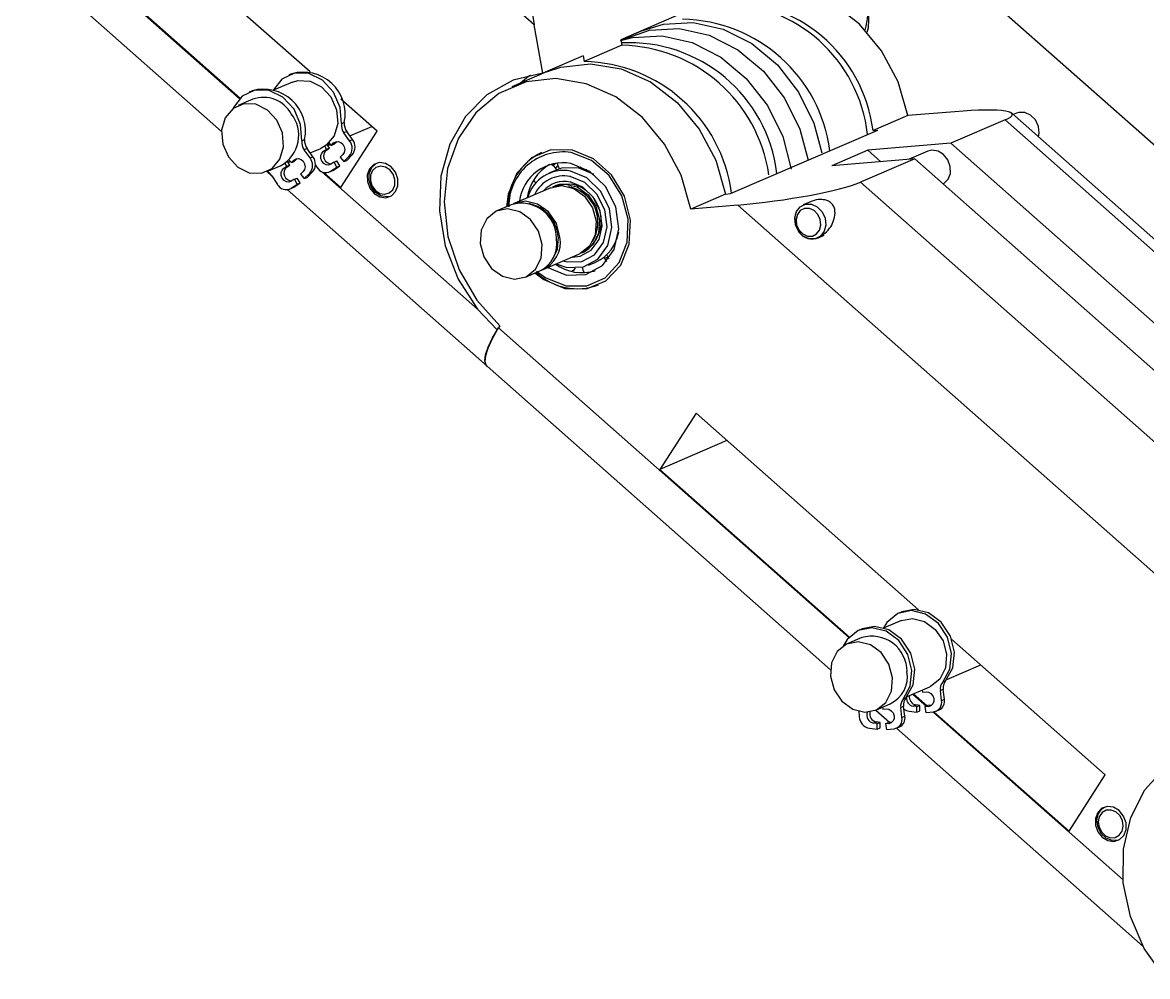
# Model space of a CAD drawing. Header units: inches. Extents: x 0.01 to 9.3, y 0 to 8.23.
# Drawn here: x 1.655 to 3.411, y 3.115 to 4.604 of the extents above; entities that cross this region are included whole.
import ezdxf

# ---------------------------------------------------------------- set-up
doc = ezdxf.new("R2010")
doc.units = ezdxf.units.IN
doc.header["$MEASUREMENT"] = 0

msp = doc.modelspace()

# ---------------------------------------------------------------- linework, layer by layer
at = {"color": 7, "linetype": 'Continuous', "lineweight": 25}
for p, q in [((2.4533, 4.6006), (1.9597, 5.0371)), ((2.1038, 4.5269), (1.8942, 4.7122)), ((1.6658, 4.6988), (1.9653, 4.4339)), ((3.9632, 3.9334), (3.1448, 4.6571)), ((1.8376, 4.6244), (1.9943, 4.4859)), ((2.6836, 4.6181), (2.5888, 4.5772)), ((2.4668, 4.5248), (2.4533, 4.6006)), ((2.6231, 4.5916), (2.6012, 4.5822)), ((2.5903, 4.5685), (2.5316, 4.5432)), ((2.5888, 4.5772), (2.5903, 4.5685)), ((2.53, 4.552), (2.4668, 4.5248)), ((2.53, 4.552), (2.5316, 4.5432)), ((2.0751, 4.5241), (2.0705, 4.5222)), ((2.4726, 4.5269), (2.4184, 4.5036)), ((2.0132, 4.4975), (2.0087, 4.4956)), ((2.0761, 4.511), (2.0477, 4.4988)), ((2.0142, 4.4843), (1.9916, 4.4746)), ((2.2084, 4.4344), (2.1517, 4.4845)), ((3.1104, 4.4649), (3.0368, 4.4587)), ((3.8763, 3.8635), (3.199, 4.4624)), ((3.2066, 4.4626), (3.2014, 4.4604)), ((2.1525, 4.4463), (2.157, 4.4482)), ((3.0368, 4.4587), (2.9826, 4.4354)), ((3.1887, 4.4519), (3.104, 4.4155)), ((3.8448, 3.8718), (3.1887, 4.4519)), ((2.1518, 4.3466), (2.2084, 4.4344)), ((2.1608, 4.4339), (2.1563, 4.4319)), ((2.1654, 4.4193), (2.1563, 4.4319)), ((2.1699, 4.4212), (2.1608, 4.4339)), ((2.1657, 4.4271), (2.2, 4.4418)), ((2.7599, 4.3369), (2.9902, 4.436)), ((2.9826, 4.4354), (2.9902, 4.436)), ((2.0906, 4.4196), (2.0951, 4.4216)), ((2.1292, 4.4062), (2.1265, 4.4108)), ((2.1338, 4.4081), (2.1305, 4.4138)), ((2.1341, 4.4147), (2.1311, 4.4126)), ((2.1313, 4.4123), (2.1348, 4.4138)), ((2.133, 4.4161), (2.1363, 4.4119)), ((2.1363, 4.4119), (2.1404, 4.416)), ((2.1363, 4.4119), (2.1408, 4.4139)), ((2.1404, 4.416), (2.1449, 4.4179)), ((2.1408, 4.4139), (2.1449, 4.4179)), ((2.1449, 4.4179), (2.1453, 4.4183)), ((2.1453, 4.4183), (2.1455, 4.4184)), ((2.1654, 4.4193), (2.1699, 4.4212)), ((3.104, 4.4155), (2.9746, 4.4046)), ((3.7601, 3.8353), (3.104, 4.4155)), ((2.0785, 4.3893), (2.0831, 4.3913)), ((2.079, 4.3872), (2.0831, 4.3913)), ((2.0831, 4.3913), (2.0835, 4.3917)), ((2.0835, 4.3917), (2.0836, 4.3917)), ((2.099, 4.4073), (2.0944, 4.4053)), ((2.1035, 4.3927), (2.0944, 4.4053)), ((2.108, 4.3946), (2.099, 4.4073)), ((2.1035, 4.3927), (2.108, 4.3946)), ((2.1038, 4.4004), (2.1206, 4.4076)), ((2.1245, 4.4031), (2.1292, 4.4062)), ((2.1245, 4.4031), (2.129, 4.405)), ((2.129, 4.405), (2.1338, 4.4081)), ((2.1292, 4.4062), (2.1338, 4.4081)), ((2.1548, 4.398), (2.1507, 4.3939)), ((2.1507, 4.3939), (2.1563, 4.387)), ((2.1563, 4.387), (2.1649, 4.3955)), ((2.1608, 4.3889), (2.1694, 4.3975)), ((2.1694, 4.3975), (2.1649, 4.3955)), ((2.9746, 4.4046), (2.9182, 4.3803)), ((3.0476, 4.3912), (2.9182, 4.3803)), ((3.0476, 4.3912), (2.9629, 4.3547)), ((2.9746, 4.4046), (2.9948, 4.3867)), ((3.0683, 4.4031), (3.0389, 4.3905)), ((3.7036, 3.8111), (3.0476, 4.3912)), ((2.0361, 4.3713), (2.0587, 4.381)), ((2.0626, 4.3765), (2.0674, 4.3796)), ((2.0626, 4.3765), (2.0671, 4.3784)), ((2.0674, 4.3796), (2.0647, 4.3842)), ((2.0671, 4.3784), (2.0719, 4.3815)), ((2.0674, 4.3796), (2.0719, 4.3815)), ((2.0719, 4.3815), (2.0686, 4.3871)), ((2.0692, 4.386), (2.0722, 4.388)), ((2.0695, 4.3856), (2.0729, 4.3871)), ((2.0711, 4.3894), (2.0744, 4.3853)), ((2.0744, 4.3853), (2.0785, 4.3893)), ((2.0744, 4.3853), (2.079, 4.3872)), ((2.112, 4.3818), (2.1144, 4.3781)), ((2.1355, 4.3718), (2.1455, 4.3783)), ((2.1355, 4.3718), (2.14, 4.3737)), ((2.141, 4.386), (2.1362, 4.3829)), ((2.14, 4.3737), (2.1381, 4.3727)), ((2.14, 4.3737), (2.15, 4.3802)), ((2.141, 4.386), (2.1455, 4.388)), ((2.1455, 4.3783), (2.141, 4.386)), ((2.15, 4.3802), (2.1455, 4.388)), ((2.1455, 4.3783), (2.15, 4.3802)), ((2.1563, 4.387), (2.1608, 4.3889)), ((2.4882, 4.3738), (2.4765, 4.3687)), ((2.4904, 4.381), (2.4872, 4.377)), ((2.5469, 4.367), (2.522, 4.3772)), ((2.5253, 4.3765), (2.5268, 4.379)), ((2.5347, 4.3751), (2.5351, 4.3732)), ((2.0361, 4.3713), (2.0441, 4.3643)), ((2.044, 4.3645), (2.0525, 4.3514)), ((2.0791, 4.3594), (2.0743, 4.3563)), ((2.0791, 4.3594), (2.0836, 4.3613)), ((2.0836, 4.3516), (2.0791, 4.3594)), ((2.0881, 4.3536), (2.0836, 4.3613)), ((2.093, 4.3714), (2.0889, 4.3673)), ((2.0889, 4.3673), (2.0944, 4.3604)), ((2.0944, 4.3604), (2.103, 4.3689)), ((2.0944, 4.3604), (2.0989, 4.3623)), ((2.0989, 4.3623), (2.1075, 4.3708)), ((2.1075, 4.3708), (2.103, 4.3689)), ((2.1252, 4.3701), (2.1518, 4.3466)), ((2.1336, 4.3707), (2.1381, 4.3727)), ((2.068, 4.3432), (2.3799, 4.0673)), ((2.0717, 4.3441), (2.0762, 4.3461)), ((2.0736, 4.3451), (2.0836, 4.3516)), ((2.0736, 4.3451), (2.0782, 4.3471)), ((2.0782, 4.3471), (2.0762, 4.3461)), ((2.0782, 4.3471), (2.0881, 4.3536)), ((2.0836, 4.3516), (2.0881, 4.3536)), ((2.4797, 4.3462), (2.4232, 4.3219)), ((2.4872, 4.3495), (2.4851, 4.3486)), ((2.9629, 4.3547), (3.6189, 3.7746)), ((2.4458, 4.3372), (2.4435, 4.3357)), ((2.7522, 4.3363), (2.698, 4.3129)), ((2.7522, 4.3363), (2.7599, 4.3369)), ((2.8848, 4.3241), (2.8735, 4.3193)), ((2.4178, 4.3196), (2.3952, 4.3099)), ((2.7716, 4.3191), (2.698, 4.3129)), ((3.59, 3.5954), (2.7716, 4.3191)), ((2.8957, 4.2676), (2.9064, 4.2722)), ((2.5838, 4.2666), (2.5825, 4.2664)), ((2.4677, 4.2186), (2.5242, 4.2429)), ((2.5296, 4.2452), (2.5317, 4.2461)), ((2.5638, 4.2364), (2.5688, 4.2382)), ((2.4397, 4.2066), (2.4623, 4.2163)), ((2.5383, 4.2251), (2.55, 4.2301)), ((2.365, 4.1565), (2.3959, 4.124)), ((2.4001, 4.1306), (2.398, 4.1273)), ((2.3799, 4.0673), (2.9161, 3.5932)), ((2.7062, 3.9942), (2.6496, 3.9064)), ((3.0533, 3.6872), (2.7062, 3.9942)), ((2.7544, 3.9515), (2.6496, 3.9064)), ((2.6496, 3.9064), (2.9456, 3.6446)), ((3.0274, 3.684), (3.0229, 3.682)), ((2.9655, 3.6574), (2.961, 3.6554)), ((3.0268, 3.6703), (2.9998, 3.6587)), ((2.9649, 3.6436), (2.9424, 3.6339)), ((3.3451, 3.4292), (3.1052, 3.6414)), ((3.0975, 3.5782), (3.1507, 3.6011)), ((3.0356, 3.5516), (3.0713, 3.5669)), ((3.0913, 3.5743), (3.0959, 3.5762)), ((3.0295, 3.5476), (3.034, 3.5496)), ((3.0458, 3.556), (3.067, 3.5372)), ((3.0591, 3.5617), (3.0596, 3.5585)), ((3.0596, 3.5585), (3.0653, 3.559)), ((3.0922, 3.5629), (3.0877, 3.561)), ((3.0895, 3.5456), (3.0877, 3.561)), ((3.094, 3.5476), (3.0922, 3.5629)), ((2.9868, 3.5306), (3.0094, 3.5403)), ((2.9869, 3.5306), (3.0087, 3.5113)), ((2.9972, 3.535), (2.9977, 3.5319)), ((2.9977, 3.5319), (3.0035, 3.5324)), ((3.0303, 3.5363), (3.0258, 3.5343)), ((3.0276, 3.519), (3.0258, 3.5343)), ((3.0321, 3.521), (3.0303, 3.5363)), ((3.0451, 3.5367), (3.0496, 3.5386)), ((3.0509, 3.536), (3.0451, 3.5367)), ((3.0554, 3.5379), (3.0496, 3.5386)), ((3.0509, 3.536), (3.0554, 3.5379)), ((3.0511, 3.5273), (3.0509, 3.536)), ((3.0556, 3.5292), (3.0554, 3.5379)), ((3.0636, 3.5358), (3.0682, 3.5377)), ((3.0694, 3.5362), (3.0636, 3.5358)), ((3.0636, 3.5358), (3.0652, 3.527)), ((3.0739, 3.5382), (3.0682, 3.5377)), ((3.0694, 3.5362), (3.0739, 3.5382)), ((3.0741, 3.5382), (3.0739, 3.5382)), ((3.0812, 3.529), (3.0857, 3.5309)), ((3.0895, 3.5456), (3.094, 3.5476)), ((2.9604, 3.5286), (2.9611, 3.5203)), ((3.0276, 3.519), (3.0321, 3.521)), ((3.0389, 3.5287), (3.0511, 3.5273)), ((3.0511, 3.5273), (3.0556, 3.5292)), ((3.0652, 3.527), (3.0772, 3.528)), ((3.0775, 3.528), (3.2885, 3.3414)), ((2.977, 3.5021), (2.9892, 3.5006)), ((2.9832, 3.5101), (2.9877, 3.512)), ((2.989, 3.5094), (2.9832, 3.5101)), ((2.9935, 3.5113), (2.9877, 3.512)), ((2.989, 3.5094), (2.9935, 3.5113)), ((2.9892, 3.5006), (2.989, 3.5094)), ((2.9892, 3.5006), (2.9937, 3.5026)), ((2.9937, 3.5026), (2.9935, 3.5113)), ((3.0018, 3.5091), (3.0063, 3.5111)), ((3.0075, 3.5096), (3.0018, 3.5091)), ((3.0018, 3.5091), (3.0033, 3.5004)), ((3.0033, 3.5004), (3.0153, 3.5013)), ((3.012, 3.5115), (3.0063, 3.5111)), ((3.0075, 3.5096), (3.012, 3.5115)), ((3.0122, 3.5116), (3.012, 3.5115)), ((3.019, 3.5022), (3.4043, 3.1615)), ((3.0193, 3.5023), (3.0238, 3.5043)), ((3.2885, 3.3414), (3.3451, 3.4292))]:
    msp.add_line(p, q, dxfattribs=at)
at = {"color": 8, "linetype": 'Continuous', "lineweight": 25}
for p, q in [((1.6546, 4.7846), (1.9935, 4.485)), ((2.1119, 4.3803), (2.1144, 4.3781)), ((2.1222, 4.3711), (2.365, 4.1565)), ((2.398, 4.1273), (2.9448, 3.6438)), ((3.0446, 3.5555), (3.0659, 3.5367)), ((3.0759, 3.5279), (3.3728, 3.2653))]:
    msp.add_line(p, q, dxfattribs=at)
at = {"color": 7, "linetype": 'Continuous', "lineweight": 25, "flags": 128}
for points in [[(2.9734, 4.589), (2.9752, 4.5959), (2.9772, 4.6334), (2.9676, 4.671), (2.9474, 4.7043), (2.9192, 4.7293), (2.8864, 4.7428), (2.8528, 4.7434), (2.8226, 4.7308), (2.7993, 4.7067)], [(3.0368, 4.4587), (3.0216, 4.5114), (2.9959, 4.5601), (2.9612, 4.6017), (2.9196, 4.6337), (2.8737, 4.6544), (2.826, 4.6623), (2.7796, 4.657), (2.7572, 4.6493)], [(2.6231, 4.5916), (2.6556, 4.6016), (2.7018, 4.604), (2.7486, 4.5936), (2.7933, 4.5711), (2.8332, 4.5378), (2.8661, 4.4956), (2.8901, 4.447), (2.9027, 4.4005)], [(2.5881, 4.5759), (2.5907, 4.5773), (2.6337, 4.5922), (2.6799, 4.5946), (2.7267, 4.5842), (2.7714, 4.5617), (2.8113, 4.5284), (2.8442, 4.4862), (2.8682, 4.4375), (2.8812, 4.3891)], [(2.5881, 4.5759), (2.607, 4.5807), (2.6532, 4.5831), (2.7, 4.5727), (2.7447, 4.5502), (2.7847, 4.5169), (2.8176, 4.4747), (2.8415, 4.4261), (2.8549, 4.375)], [(2.4726, 4.5269), (2.495, 4.5346), (2.5415, 4.5398), (2.5891, 4.5319), (2.6351, 4.5113), (2.6767, 4.4792), (2.7113, 4.4376), (2.737, 4.389), (2.7522, 4.3363)], [(2.1525, 4.4463), (2.1507, 4.4716), (2.1404, 4.4954), (2.1232, 4.514), (2.1017, 4.5244), (2.0794, 4.525), (2.0597, 4.5156), (2.0465, 4.4991)], [(2.4668, 4.5248), (2.4208, 4.5143), (2.3798, 4.4913), (2.3461, 4.4572), (2.3217, 4.414), (2.3079, 4.364), (2.3055, 4.3101), (2.3147, 4.2555), (2.3349, 4.2033), (2.365, 4.1565)], [(2.698, 4.3129), (2.6828, 4.3657), (2.6571, 4.4143), (2.6224, 4.4559), (2.5809, 4.488), (2.5349, 4.5086), (2.4872, 4.5165), (2.4408, 4.5113), (2.3984, 4.4932), (2.3625, 4.4633), (2.3352, 4.4235), (2.3183, 4.3761), (2.3128, 4.3239), (2.3188, 4.2701), (2.3362, 4.218), (2.3639, 4.1705), (2.4001, 4.1306)], [(2.4479, 4.5221), (2.4444, 4.5196), (2.4322, 4.5095)], [(2.0906, 4.4196), (2.0889, 4.445), (2.0786, 4.4688), (2.0613, 4.4874), (2.0398, 4.4978), (2.0175, 4.4984), (1.9978, 4.489), (1.984, 4.4712), (1.9833, 4.4698)], [(2.0761, 4.511), (2.0846, 4.5136), (2.1035, 4.5127), (2.1216, 4.5037), (2.1362, 4.488), (2.145, 4.4679), (2.1467, 4.4465), (2.141, 4.427), (2.1289, 4.4125), (2.1206, 4.4076)], [(2.0517, 4.4517), (2.0372, 4.4674), (2.0191, 4.4764), (2.0001, 4.4772), (1.9833, 4.4698), (1.9712, 4.4552), (1.9655, 4.4358), (1.9672, 4.4144), (1.976, 4.3943), (1.9906, 4.3785), (2.0087, 4.3696), (2.0276, 4.3687), (2.0444, 4.3761), (2.0566, 4.3907), (2.0622, 4.4101), (2.0605, 4.4316), (2.0517, 4.4517)], [(3.241, 4.4254), (3.242, 4.4313), (3.2408, 4.442), (3.2361, 4.4519), (3.2286, 4.4595), (3.2195, 4.4637), (3.2101, 4.4637), (3.2066, 4.4626)], [(2.1404, 4.416), (2.1437, 4.418), (2.1476, 4.4183), (2.1514, 4.4169), (2.1547, 4.414), (2.1569, 4.41), (2.1577, 4.4056), (2.157, 4.4014), (2.1548, 4.398)], [(2.0785, 4.3893), (2.0818, 4.3914), (2.0857, 4.3917), (2.0895, 4.3903), (2.0928, 4.3874), (2.0951, 4.3834), (2.0959, 4.379), (2.0951, 4.3747), (2.093, 4.3714)], [(2.1362, 4.3829), (2.1326, 4.3816), (2.1287, 4.3821), (2.125, 4.3842), (2.1221, 4.3876), (2.1205, 4.3919), (2.1204, 4.3963), (2.1218, 4.4003), (2.1245, 4.4031)], [(2.4546, 4.213), (2.4686, 4.2026), (2.5015, 4.189), (2.5351, 4.1885), (2.5653, 4.201), (2.5886, 4.2251), (2.602, 4.2579), (2.604, 4.2953), (2.5944, 4.333), (2.5743, 4.3663), (2.5461, 4.3912), (2.5132, 4.4048), (2.4796, 4.4053), (2.4494, 4.3928), (2.4262, 4.3687), (2.4262, 4.3687)], [(2.4571, 4.2157), (2.4716, 4.2052), (2.5033, 4.1927), (2.5356, 4.1928), (2.5644, 4.2055), (2.5864, 4.2292), (2.5988, 4.261), (2.6002, 4.2972), (2.5904, 4.3333), (2.5706, 4.3651), (2.5432, 4.3886), (2.5114, 4.4011), (2.5114, 4.4011)], [(3.0918, 4.352), (3.093, 4.3527), (3.0997, 4.3593), (3.1033, 4.3686), (3.1032, 4.3792), (3.0995, 4.3896), (3.0928, 4.398), (3.084, 4.4033), (3.0745, 4.4046), (3.0683, 4.4031)], [(2.0743, 4.3563), (2.0707, 4.355), (2.0668, 4.3554), (2.0631, 4.3576), (2.0602, 4.361), (2.0586, 4.3653), (2.0585, 4.3697), (2.0599, 4.3736), (2.0626, 4.3765)], [(2.1966, 4.3759), (2.193, 4.3665), (2.1931, 4.3559), (2.1968, 4.3456), (2.2035, 4.3371), (2.2123, 4.3318), (2.2218, 4.3305), (2.2305, 4.3334), (2.2372, 4.34), (2.2408, 4.3493), (2.2407, 4.3599), (2.2371, 4.3702), (2.2303, 4.3787), (2.2215, 4.384), (2.212, 4.3853), (2.2033, 4.3825), (2.1966, 4.3759)], [(2.2294, 4.3327), (2.2238, 4.3317), (2.2143, 4.3334), (2.2057, 4.3389), (2.1991, 4.3476), (2.1958, 4.358), (2.196, 4.3686), (2.1999, 4.3777), (2.2068, 4.3841), (2.2072, 4.3843)], [(2.2328, 4.343), (2.2359, 4.3503), (2.2361, 4.3588), (2.2334, 4.3671), (2.2282, 4.3741), (2.2212, 4.3785), (2.2136, 4.3799), (2.2065, 4.3779), (2.201, 4.3728), (2.1979, 4.3655), (2.1977, 4.357), (2.2004, 4.3487), (2.2057, 4.3418), (2.2126, 4.3373), (2.2202, 4.336), (2.2273, 4.338), (2.2328, 4.343)], [(2.475, 4.2217), (2.504, 4.2098), (2.5342, 4.2106), (2.5603, 4.2246), (2.5784, 4.2496), (2.5856, 4.2818), (2.5809, 4.3163), (2.5651, 4.3478), (2.5404, 4.3716), (2.5107, 4.384), (2.5107, 4.384)], [(2.489, 4.3741), (2.4859, 4.3785), (2.4798, 4.383)], [(2.4877, 4.3846), (2.485, 4.3824), (2.4833, 4.3808)], [(2.522, 4.3772), (2.496, 4.3765), (2.4882, 4.3738)], [(2.4894, 4.3849), (2.4905, 4.3807), (2.4932, 4.3757)], [(2.4262, 4.3687), (2.4127, 4.3359), (2.4102, 4.3163)], [(2.4529, 4.3583), (2.4529, 4.3583), (2.4557, 4.3532)], [(2.4878, 4.2273), (2.5044, 4.2217), (2.5305, 4.2224), (2.5531, 4.2345), (2.5687, 4.2561), (2.5749, 4.2839), (2.5709, 4.3136), (2.5572, 4.3409), (2.5359, 4.3614), (2.5103, 4.3721), (2.5103, 4.3721)], [(2.4984, 4.2318), (2.5048, 4.2302), (2.5279, 4.2309), (2.5479, 4.2416), (2.5617, 4.2607), (2.5673, 4.2853), (2.5637, 4.3117), (2.5515, 4.3359), (2.5327, 4.3541), (2.5099, 4.3636), (2.5099, 4.3636)], [(2.4984, 4.2318), (2.5048, 4.2302), (2.5279, 4.2309), (2.5479, 4.2416), (2.5617, 4.2607), (2.5673, 4.2853), (2.5637, 4.3117), (2.5515, 4.3359), (2.5327, 4.3541), (2.5099, 4.3636), (2.5099, 4.3636)], [(2.4797, 4.3462), (2.4965, 4.3495), (2.5154, 4.345), (2.5323, 4.3328), (2.5445, 4.3148), (2.5503, 4.2937), (2.5487, 4.2727), (2.54, 4.2551), (2.5255, 4.2435), (2.5242, 4.2429)], [(2.4825, 4.3473), (2.4838, 4.348), (2.5019, 4.3518), (2.5208, 4.3473), (2.5377, 4.3351), (2.5499, 4.3171), (2.5557, 4.296), (2.5541, 4.2751), (2.5454, 4.2574), (2.5309, 4.2458), (2.5268, 4.2442)], [(2.5116, 4.3519), (2.4928, 4.3514), (2.4872, 4.3495)], [(2.5126, 4.2379), (2.5253, 4.2393), (2.5427, 4.2487), (2.5547, 4.2653), (2.5596, 4.2868), (2.5565, 4.3098), (2.5459, 4.3309), (2.5294, 4.3468), (2.5096, 4.3551)], [(2.4938, 4.2694), (2.4881, 4.2905), (2.4758, 4.3085), (2.4589, 4.3207), (2.44, 4.3252), (2.4219, 4.3214), (2.4206, 4.3207)], [(2.4658, 4.2573), (2.46, 4.2784), (2.4478, 4.2964), (2.4309, 4.3086), (2.412, 4.3131), (2.3939, 4.3093), (2.3794, 4.2977), (2.3707, 4.2801), (2.3691, 4.2591), (2.3749, 4.238), (2.3871, 4.22), (2.404, 4.2078), (2.4229, 4.2033), (2.441, 4.2072), (2.4555, 4.2188), (2.4642, 4.2364), (2.4658, 4.2573)], [(2.8603, 4.2989), (2.8628, 4.3088), (2.8687, 4.3163), (2.8769, 4.3204), (2.8863, 4.3203), (2.8955, 4.3162), (2.903, 4.3086), (2.9077, 4.2987), (2.9088, 4.2879), (2.9063, 4.2781), (2.9005, 4.2705), (2.8922, 4.2665), (2.8828, 4.2665), (2.8737, 4.2707), (2.8662, 4.2783), (2.8615, 4.2882), (2.8603, 4.2989)], [(2.8623, 4.2966), (2.8633, 4.288), (2.867, 4.2801), (2.873, 4.274), (2.8803, 4.2707), (2.8879, 4.2706), (2.8945, 4.2739), (2.8991, 4.2799), (2.9012, 4.2878), (2.9002, 4.2964), (2.8965, 4.3043), (2.8905, 4.3104), (2.8832, 4.3137), (2.8756, 4.3138), (2.869, 4.3105), (2.8644, 4.3045), (2.8623, 4.2966)], [(2.4907, 4.2694), (2.4892, 4.2498), (2.4826, 4.2354)], [(2.5667, 4.2311), (2.5666, 4.2313), (2.5627, 4.2377)], [(2.5666, 4.2416), (2.5672, 4.2401), (2.5699, 4.235)], [(2.5121, 4.2156), (2.5164, 4.2187), (2.5182, 4.2206)], [(2.5285, 4.2219), (2.5296, 4.2176), (2.5316, 4.2136)], [(2.3799, 4.0673), (2.3785, 4.069), (2.3766, 4.0756), (2.3777, 4.0852), (2.3817, 4.0973), (2.3886, 4.1116), (2.398, 4.1273)], [(2.3959, 4.124), (2.3872, 4.1089), (2.3809, 4.0953), (2.3774, 4.0839), (2.3766, 4.0748), (2.3787, 4.0686), (2.3799, 4.0673)], [(3.0913, 3.5743), (3.1024, 3.5945), (3.105, 3.6191), (3.0988, 3.6442), (3.0846, 3.6657), (3.0647, 3.6804), (3.0424, 3.6858), (3.021, 3.6812), (3.004, 3.6672), (2.9983, 3.658)], [(3.0268, 3.6703), (3.0439, 3.6735), (3.0628, 3.6688), (3.0796, 3.6565), (3.0918, 3.6384), (3.0974, 3.6173), (3.0957, 3.5964), (3.0869, 3.5789), (3.0723, 3.5674), (3.0713, 3.5669)], [(3.0959, 3.5762), (3.1069, 3.5965), (3.1096, 3.6211), (3.1033, 3.6461), (3.0891, 3.6677), (3.0693, 3.6823), (3.0469, 3.6878), (3.0274, 3.684)], [(3.0295, 3.5476), (3.0405, 3.5679), (3.0432, 3.5925), (3.0369, 3.6175), (3.0227, 3.6391), (3.0029, 3.6537), (2.9805, 3.6592), (2.9591, 3.6546), (2.9421, 3.6406), (2.936, 3.6305)], [(3.034, 3.5496), (3.0451, 3.5698), (3.0477, 3.5944), (3.0414, 3.6195), (3.0272, 3.641), (3.0074, 3.6557), (2.985, 3.6611), (2.9655, 3.6574)], [(3.013, 3.581), (3.0073, 3.6021), (2.9952, 3.6202), (2.9784, 3.6325), (2.9595, 3.6372), (2.9413, 3.6335), (2.9267, 3.622), (2.9179, 3.6044), (2.9162, 3.5835), (2.9218, 3.5624), (2.934, 3.5443), (2.9508, 3.532), (2.9697, 3.5273), (2.9878, 3.531), (3.0024, 3.5425), (3.0112, 3.5601), (3.013, 3.581)], [(3.0653, 3.559), (3.0693, 3.5585), (3.073, 3.5563), (3.0758, 3.5527), (3.0773, 3.5484), (3.0773, 3.544), (3.0758, 3.5401), (3.073, 3.5374), (3.0694, 3.5362)], [(3.0035, 3.5324), (3.0074, 3.5318), (3.0111, 3.5296), (3.0139, 3.5261), (3.0154, 3.5218), (3.0154, 3.5174), (3.0139, 3.5135), (3.0111, 3.5108), (3.0075, 3.5096)], [(3.4369, 3.1145), (3.406, 3.1585), (3.3843, 3.2082), (3.3732, 3.2608), (3.3734, 3.3133), (3.3848, 3.3626), (3.4067, 3.4059), (3.438, 3.4405)], [(3.3333, 3.3707), (3.3297, 3.3614), (3.3298, 3.3507), (3.3335, 3.3404), (3.3402, 3.3319), (3.349, 3.3267), (3.3585, 3.3253), (3.3673, 3.3282), (3.3739, 3.3348), (3.3775, 3.3441), (3.3775, 3.3547), (3.3738, 3.3651), (3.367, 3.3735), (3.3582, 3.3788), (3.3488, 3.3801), (3.34, 3.3773), (3.3333, 3.3707)], [(3.3661, 3.3276), (3.3652, 3.3273), (3.3559, 3.3268), (3.3466, 3.3305), (3.3388, 3.3377), (3.3338, 3.3474), (3.3321, 3.3581), (3.3342, 3.3682), (3.3397, 3.3761), (3.3439, 3.3791)], [(3.3606, 3.3314), (3.367, 3.335), (3.3714, 3.3413), (3.3731, 3.3494), (3.3718, 3.3579), (3.3677, 3.3657), (3.3615, 3.3715), (3.3541, 3.3744), (3.3466, 3.3741), (3.3402, 3.3705), (3.3358, 3.3641), (3.3342, 3.3561), (3.3355, 3.3475), (3.3395, 3.3397), (3.3457, 3.334), (3.3532, 3.331), (3.3606, 3.3314)]]:
    msp.add_lwpolyline(points, dxfattribs=at)
at = {"color": 7, "linetype": 'Continuous', "lineweight": 25}
for centre, radius, start, end in [((2.8553, 4.6235), 0.1192, 344.8553, 75.7886), ((2.7531, 4.4062), 0.2313, 7.235, 92.4019), ((2.7443, 4.4035), 0.2311, 6.3517, 90.0975), ((2.6809, 4.3729), 0.2364, 7.4961, 88.9531), ((2.6024, 4.3407), 0.2318, 6.8182, 93.1526), ((2.5861, 4.3324), 0.2362, 8.2815, 88.9771), ((2.5273, 4.3068), 0.2364, 7.4961, 88.9531), ((2.0928, 4.4611), 0.0655, 348.6351, 105.712), ((2.0309, 4.4345), 0.0655, 348.6346, 105.7125), ((2.0309, 4.4378), 0.0494, 28.4812, 109.6855), ((2.0318, 4.428), 0.0541, 299.8163, 38.1503), ((2.1733, 4.4442), 0.0209, 174.2583, 215.8445), ((2.1778, 4.4461), 0.0209, 174.2528, 215.8469), ((2.1114, 4.4175), 0.0209, 174.2597, 215.8399), ((2.1159, 4.4195), 0.0209, 174.2597, 215.8399), ((2.1507, 4.4077), 0.0187, 319.3539, 38.2073), ((2.1552, 4.4097), 0.0187, 319.3539, 38.2073), ((2.0888, 4.3811), 0.0187, 319.3523, 38.2089), ((2.0933, 4.383), 0.0187, 319.3523, 38.2088), ((2.1368, 4.3957), 0.0121, 129.8884, 272.1646), ((2.5054, 4.3173), 0.0931, 115.693, 180.0262), ((2.4986, 4.3172), 0.0848, 81.3534, 180.6652), ((2.0749, 4.3691), 0.0121, 129.8898, 272.1632), ((2.1281, 4.3854), 0.0156, 208.3199, 298.5327), ((2.4987, 4.3164), 0.0687, 79.8717, 172.749), ((2.5146, 4.3193), 0.0731, 120.4231, 171.4365), ((2.0279, 4.3542), 0.0191, 32.6252, 64.0893), ((2.4996, 4.3147), 0.0584, 79.4339, 164.2077), ((2.4999, 4.3141), 0.0505, 78.4974, 155.3418), ((2.5007, 4.3125), 0.0435, 78.1961, 138.5839), ((2.0662, 4.3588), 0.0156, 208.3206, 298.532), ((2.4964, 4.2922), 0.0567, 327.8864, 78.6727), ((2.5001, 4.2949), 0.0581, 302.8985, 78.6546), ((2.4333, 4.2668), 0.0551, 0.3007, 106.3402), ((2.434, 4.2656), 0.0569, 3.9027, 78.0959), ((2.4477, 4.2611), 0.0468, 291.5895, 10.1857), ((2.5237, 4.2868), 0.0624, 294.9513, 351.4284), ((2.4419, 4.2589), 0.0472, 295.5758, 9.9884), ((2.5283, 4.2853), 0.0718, 234.5938, 286.6642), ((2.5208, 4.2813), 0.0929, 226.4758, 290.9227), ((2.9804, 3.5907), 0.0552, 359.9949, 106.2813), ((2.9891, 3.5828), 0.0471, 295.5281, 9.6227), ((3.1045, 3.5635), 0.017, 140.5721, 188.4592), ((3.109, 3.5654), 0.017, 140.572, 188.4592), ((3.0471, 3.5388), 0.017, 140.5721, 188.4592), ((3.0475, 3.5493), 0.0129, 174.8101, 258.9213), ((3.052, 3.5512), 0.0129, 171.378, 258.9525), ((3.0426, 3.5368), 0.017, 140.5721, 188.4592), ((3.041, 3.5449), 0.0163, 231.384, 262.5504), ((3.075, 3.5426), 0.0148, 278.285, 11.8967), ((3.079, 3.5446), 0.0153, 295.9289, 11.1128), ((2.9805, 3.5212), 0.0195, 182.8274, 259.4546), ((2.9854, 3.5226), 0.0127, 157.4559, 259.7324), ((2.9901, 3.5246), 0.0128, 165.1447, 259.0553), ((3.0132, 3.516), 0.0148, 278.285, 11.8968), ((3.0172, 3.518), 0.0153, 295.9232, 11.1159)]:
    msp.add_arc(centre, radius, start, end, dxfattribs=at)
for centre, major_axis, ratio, start_param, end_param in [((2.5098, 4.6249), (-0.0216, 0.1566), 0.37681, 0.103661, 1.674457), ((3.0539, 4.4406), (0.1461, 0.0201), 0.121083, 5.869885, 7.440682), ((2.8281, 4.3434), (0.1461, 0.0201), 0.121083, 4.299089, 5.869885)]:
    msp.add_ellipse(centre, major_axis=major_axis, ratio=ratio, start_param=start_param, end_param=end_param, dxfattribs=at)
for points, knots in [([(2.9048, 4.2725), (2.9084, 4.2758), (2.915, 4.2818), (2.9212, 4.294), (2.9237, 4.3049), (2.9227, 4.3139), (2.9197, 4.3201), (2.915, 4.3244), (2.9083, 4.3272), (2.8989, 4.328), (2.8904, 4.327), (2.8858, 4.3243), (2.885, 4.3239)], [0, 0, 0, 0, 0.153062, 0.28373, 0.438902, 0.529658, 0.600792, 0.672397, 0.734926, 0.830151, 0.970649, 1, 1, 1, 1]), ([(2.8622, 4.2981), (2.862, 4.2945), (2.8614, 4.2877), (2.8652, 4.2785), (2.871, 4.2716), (2.8787, 4.2672), (2.8873, 4.2658), (2.8964, 4.2673), (2.9019, 4.2707), (2.9048, 4.2725)], [0, 0, 0, 0, 0.159517, 0.301765, 0.438599, 0.574303, 0.710046, 0.847042, 1, 1, 1, 1])]:
    msp.add_open_spline(points, degree=3, knots=knots, dxfattribs=at)

doc.saveas('drawing.dxf')
